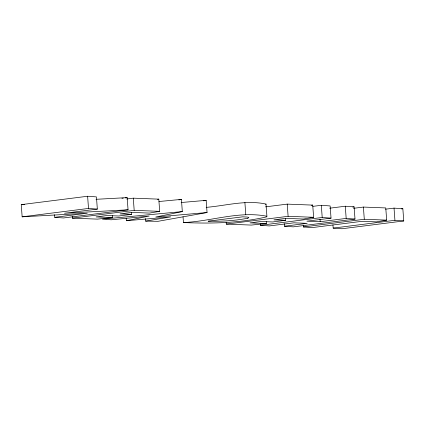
<?xml version="1.0" encoding="UTF-8"?>
<svg xmlns="http://www.w3.org/2000/svg" width="425" height="425" viewBox="0 0 425 425"><rect width="100%" height="100%" fill="white"/><g stroke="black" fill="none" stroke-linecap="round" stroke-linejoin="round"><path stroke-width="0.64" d="M265.742 204.68L266.018 204.08C246.293 199.713 225.909 205.711 206.183 207.368M266.018 204.08L266.911 216.272L266.634 216.872C239.562 223.178 211.183 223.725 183.457 222.546L183.037 216.771M178.835 199.925L181.422 199.394L182.32 211.586L155.762 217.016L207.055 212.542L206.162 200.35L181.172 202.528M126.198 218.158L126.384 220.724L149.223 216.059L111.196 219.794L102.436 219.151L182.32 211.586M203.548 200.818L206.162 200.35M207.055 212.542L158.047 221.303L145.648 221.127L145.462 218.562M353.579 208.308L363.402 207.071L385.772 207.937L386.67 220.129L376.507 221.871L361.994 221.313L312.226 227.593L303.408 226.95L303.312 225.664M157.51 199.367L158.796 199.15L159.694 211.342L149.403 213.084L131.888 212.404L119.999 213.903L131.702 214.359L131.559 212.431M145.648 221.127L170.696 216.888L126.384 220.724M311.435 205.328L312.726 205.11L313.618 217.297L303.333 219.04L285.812 218.365L273.923 219.863L285.627 220.315L285.483 218.392M54.533 214.752L54.719 217.318L87.306 213.201L22.148 216.824L21.25 204.632L87.619 196.254L96.443 196.897L97.336 209.089L64.494 213.238L128.058 209.817L127.16 197.63L96.045 199.304M121.943 198.284L123.25 198.124M125.205 197.875L127.16 197.63M126.719 198.99L133.291 198.162L158.796 199.15M22.148 216.824L88.512 208.441L97.336 209.089M128.058 209.817L63.479 217.961L54.719 217.318M72.255 216.229L72.399 218.153L134.188 210.354L159.694 211.342M131.702 214.359L118.729 215.996L107.026 215.544L96.045 216.931L112.476 217.568L112.333 215.64M265.524 206.858L287.215 204.122L312.726 205.11M183.457 222.546C211.082 221.42 239.286 210.71 266.911 216.272M312.773 206.375L321.316 205.296L330.14 205.944L331.033 218.137L306.892 221.186L320.19 221.701L346.178 218.418L355.002 219.066L354.105 206.874L345.281 206.226L329.688 208.197M352.793 207.039L354.105 206.874M226.18 222.19L226.323 224.113L288.113 216.309L313.618 217.297M285.627 220.315L272.653 221.956L260.95 221.499L249.969 222.886L266.401 223.523L266.257 221.6M385.491 209.19L394.033 208.112L402.852 208.76L403.75 220.952L342.003 228.746L333.179 228.103L332.945 224.894M260.366 224.002L260.461 225.287L322.208 217.488L331.033 218.137M401.54 208.925L402.852 208.76M284.245 223.646L284.431 226.212L307.217 223.337L293.919 222.822L269.285 225.935L260.461 225.287M355.002 219.066L293.25 226.86L284.431 226.212M303.408 226.95L364.294 219.263L386.67 220.129M333.179 228.103L394.926 220.304L403.75 220.952M112.476 217.568L97.389 219.125L72.399 218.153M266.401 223.523L251.318 225.08L226.323 224.113M158.977 201.519L181.422 199.394M21.25 204.632L24.538 204.446M394.033 208.112L394.926 220.304M363.402 207.071L364.294 219.263M345.281 206.226L346.178 218.418M321.316 205.296L322.208 217.488M319.998 219.135L320.19 221.701M287.215 204.122L288.113 216.309M244.896 202.481L245.793 214.673M133.291 198.162L134.188 210.354M87.619 196.254L88.512 208.441M247.578 218.253C234.611 220.772 221.292 221.515 208.101 221.191L242.68 216.83L246.718 217.032A22.042 1.689 -4.2 0 1 247.578 218.253"/></g></svg>
